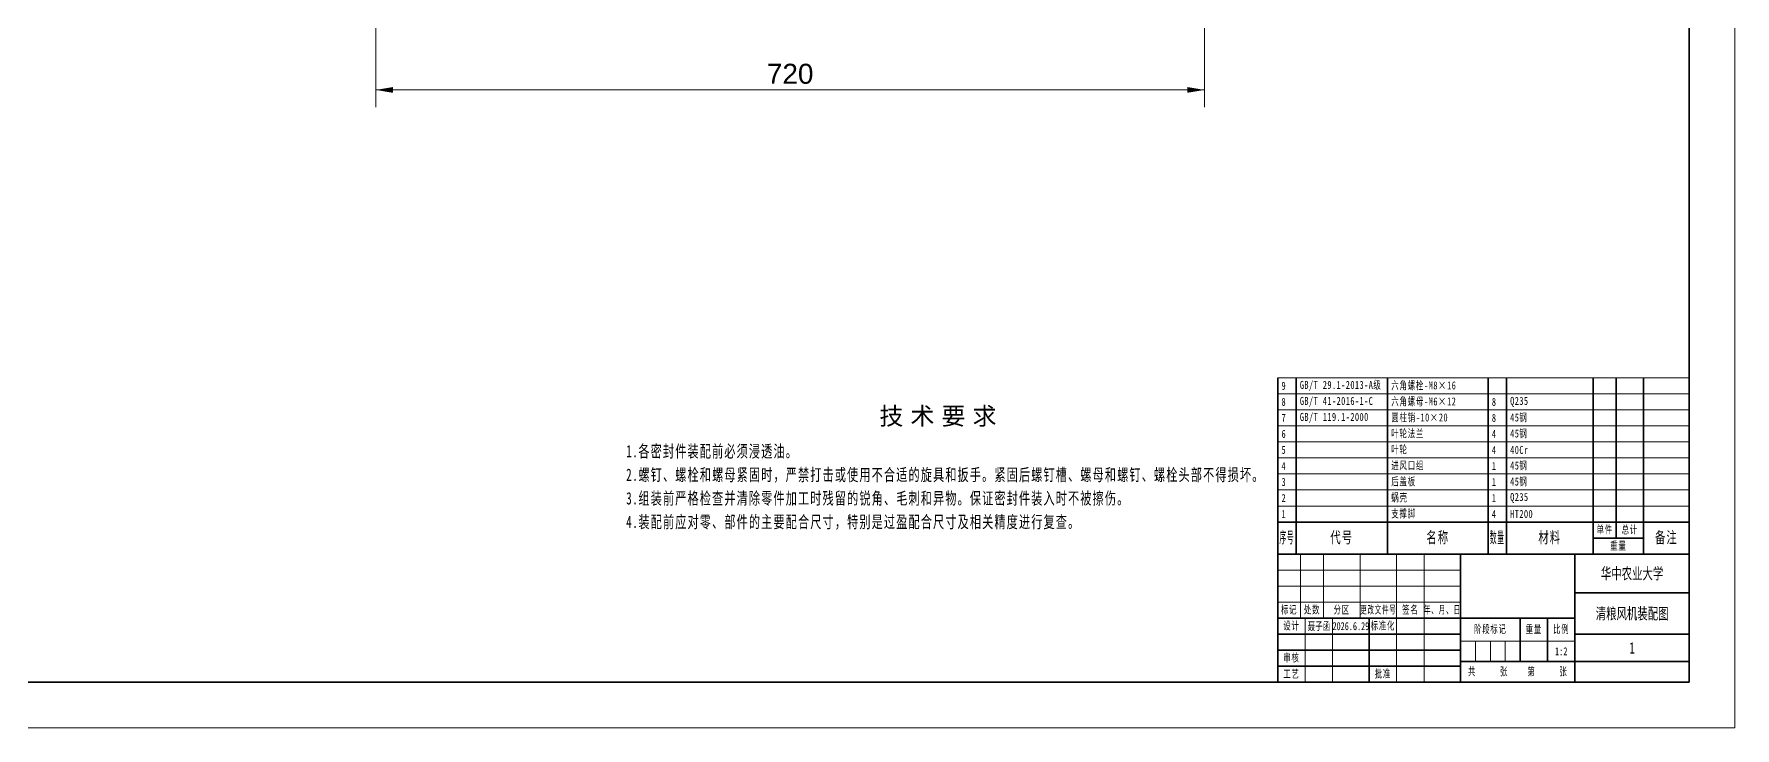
# Model space of a CAD drawing. Header units: millimetres. Extents: x 205 to 2583, y 885 to 2567.
# Drawn here: x 1095 to 2583, y 885 to 1492 of the extents above; entities that cross this region are included whole.
import ezdxf
from ezdxf.enums import TextEntityAlignment as Align

# ---------------------------------------------------------------- set-up
doc = ezdxf.new("R2010")
doc.units = ezdxf.units.MM
doc.layers.get('0').update_dxf_attribs({"lineweight": 18})
for name, color, linetype, lineweight in [('尺寸线层', 3, 'Continuous', 18), ('粗实线层', 7, 'Continuous', 35), ('细实线层', 7, 'Continuous', 18)]:
    doc.layers.add(name, color=color, linetype=linetype, lineweight=lineweight)
doc.styles.get("Standard").update_dxf_attribs({"font": ''})
doc.styles.add('TitleStyle', font='')
doc.styles.add('标准', font='', dxfattribs={"width": 0.667})
doc.styles.get('Standard').set_extended_font_data('arial')
doc.styles.get('TitleStyle').set_extended_font_data('宋体')
doc.styles.get('标准').set_extended_font_data('宋体')
doc.dimstyles.new('角度标注', dxfattribs={"dimscale": 5, "dimtxt": 3.5, "dimasz": 3, "dimexe": 3, "dimexo": 1, "dimgap": 1, "dimtad": 1, "dimtih": 1, "dimtoh": 1, "dimdsep": 46, "dimtxsty": 'Standard', "dimcen": 1.5, "dimdle": 6, "dimaunit": 1, "dimadec": 0, "dimazin": 0, "dimtfac": 1, "dimtmove": 0, "dimatfit": 3, "dimfxl": 1, "dimtolj": 1, "dimarcsym": 0})

# ---------------------------------------------------------------- blocks, each defined once
blk = doc.blocks.new('$CAXA_FRAME_13B17AC1$')
at = {"layer": '粗实线层'}
for p, q in [((574.5, -400.5), (574.5, 400.5)), ((-574.5, -400.5), (574.5, -400.5))]:
    blk.add_line(p, q, dxfattribs=at)
at = {"layer": '细实线层'}
for p, q in [((594.5, -420.5), (594.5, 420.5)), ((-594.5, -420.5), (594.5, -420.5))]:
    blk.add_line(p, q, dxfattribs=at)
blk = doc.blocks.new('$CAXA_TITLE_151E506F$')
at = {"layer": '粗实线层'}
for p, q in [((0, 56), (-180, 56)), ((-180, 56), (-180, 0)), ((-100, 56), (-100, 0)), ((-50, 56), (-50, 0)), ((0, 0), (0, 56)), ((0, 39), (-50, 39)), ((-50, 28), (-180, 28)), ((-140, 28), (-140, 0)), ((-74, 28), (-74, 9)), ((-62, 28), (-62, 9)), ((-100, 21), (-180, 21)), ((0, 21), (-50, 21)), ((-100, 14), (-180, 14)), ((0, 9), (-100, 9)), ((-100, 7), (-180, 7)), ((0, 0), (-180, 0))]:
    blk.add_line(p, q, dxfattribs=at)
at = {"layer": '细实线层'}
for p, q in [((-170, 56), (-170, 28)), ((-160, 56), (-160, 28)), ((-144, 56), (-144, 28)), ((-128, 56), (-128, 0)), ((-116, 56), (-116, 0)), ((-100, 49), (-180, 49)), ((-100, 42), (-180, 42)), ((-100, 35), (-180, 35)), ((-168, 28), (-168, 0)), ((-156, 28), (-156, 0)), ((-50, 18), (-100, 18)), ((-93.5, 18), (-93.5, 9)), ((-87, 18), (-87, 9)), ((-80.5, 18), (-80.5, 9))]:
    blk.add_line(p, q, dxfattribs=at)
at = {"layer": '尺寸线层', "attachment_point": 5, "line_spacing_factor": 0.963108, "style": '标准'}
for s, insert, char_height, width in [('\\T1.1;标记', (-175, 31.5), 3.481, 18), ('\\T1.1;处数', (-165, 31.5), 3.481, 18), ('\\T1.1;分区', (-152, 31.5), 3.481, 30), ('\\T1.1;{\\W0.592404;更改文件号}', (-136, 31.5), 3.4806, 30), ('\\T1.1;签名', (-122, 31.5), 3.481, 22), ('\\T1.1;{\\W0.605422;年、月、日}', (-108, 31.5), 3.4806, 30), ('\\T1.1;设计', (-174, 24.5), 3.481, 22), ('\\T1.1;标准化', (-134, 24.5), 3.481, 22), ('\\T1.1;阶段标记', (-87, 23), 3.481, 50), ('\\T1.1;重量', (-68, 23), 3.481, 22), ('\\T1.1;比例', (-56, 23), 3.481, 22), ('\\T1.1;审核', (-174, 10.5), 3.481, 22), ('\\T1.1;工艺', (-174, 3.5), 3.481, 22), ('\\T1.1;批准', (-134, 3.5), 3.481, 22), ('\\T1.1;共', (-95, 4.5), 3.481, 8), ('\\T1.1;张', (-81, 4.5), 3.481, 8), ('\\T1.1;第', (-69, 4.5), 3.481, 8), ('\\T1.1;张', (-55, 4.5), 3.481, 8)]:
    blk.add_mtext(s, dxfattribs=dict(at, insert=insert, char_height=char_height, width=width))
at = {"layer": '尺寸线层', "style": '标准'}
for tag, height, width, p in [('标记C', 3.63, 0.664996, (-175, 52.5)), ('处数C', 3.63, 0.664996, (-165, 52.5)), ('分区C', 3.63, 0.667, (-152, 52.5)), ('更改文件号C', 3.63, 0.498314, (-136, 52.5)), ('更改签名C', 3.63, 0.447537, (-122, 52.5)), ('更改日期C', 3.63, 0.610278, (-108, 52.5)), ('标记B', 3.63, 0.664996, (-175, 45.5)), ('处数B', 3.63, 0.664996, (-165, 45.5)), ('分区B', 3.63, 0.667, (-152, 45.5)), ('更改文件号B', 3.63, 0.498314, (-136, 45.5)), ('更改签名B', 3.63, 0.447537, (-122, 45.5)), ('更改日期B', 3.63, 0.610278, (-108, 45.5)), ('材料名称', 5.19, 0.667, (-75, 42)), ('单位名称', 5.19, 0.667, (-25, 47.5)), ('标记A', 3.63, 0.664996, (-175, 38.5)), ('处数A', 3.63, 0.664996, (-165, 38.5)), ('分区A', 3.63, 0.667, (-152, 38.5)), ('更改文件号A', 3.63, 0.498314, (-136, 38.5)), ('更改签名A', 3.63, 0.447537, (-122, 38.5)), ('更改日期A', 3.63, 0.610278, (-108, 38.5)), ('图纸名称', 5.19, 0.667, (-25, 30)), ('设计', 3.63, 0.667, (-162, 24.5)), ('设计日期', 3.63, 0.667, (-148, 24.5)), ('标准化', 3.63, 0.667, (-122, 24.5)), ('标准化日期', 3.63, 0.554163, (-108, 24.5)), ('阶段标记S', 3.63, 0.223769, (-96.75, 13.5)), ('阶段标记A', 3.63, 0.223769, (-90.25, 13.5)), ('阶段标记B', 3.63, 0.223769, (-83.75, 13.5)), ('阶段标记C', 3.63, 0.223769, (-77.25, 13.5)), ('重量', 3.63, 0.667, (-68, 13.5)), ('图纸比例', 3.63, 0.510551, (-56, 13.5)), ('图纸编号', 5.19, 0.667, (-25, 15)), ('审核', 3.63, 0.667, (-162, 10.5)), ('审核日期', 3.63, 0.667, (-148, 10.5)), ('工艺', 3.63, 0.667, (-162, 3.5)), ('工艺日期', 3.63, 0.667, (-148, 3.5)), ('批准', 3.63, 0.667, (-122, 3.5)), ('批准日期', 3.63, 0.667, (-108, 3.5)), ('页数', 3.63, 0.667, (-88, 4.5)), ('页码', 3.63, 0.667, (-62, 4.5)), ('投影符号', 3.63, 0.667, (-25, 4.5))]:
    blk.add_attdef(tag, text='', height=height, dxfattribs=dict(at, width=width)).set_placement(p, align=Align.MIDDLE_CENTER)
blk = doc.blocks.new('$CAXA_BOMTABLE_86AFA1F5$')
at = {"layer": '细实线层', "color": 0, "linetype": 'Continuous', "lineweight": 18}
for p, q in [((-360, 154), (0, 154)), ((-360, 140), (0, 140)), ((-360, 140), (0, 140)), ((-360, 126), (0, 126)), ((-360, 126), (0, 126)), ((-360, 112), (0, 112)), ((-360, 112), (0, 112)), ((-360, 98), (0, 98)), ((-360, 98), (0, 98)), ((-360, 84), (0, 84)), ((-360, 84), (0, 84)), ((-360, 70), (0, 70)), ((-360, 70), (0, 70)), ((-360, 56), (0, 56)), ((-360, 56), (0, 56)), ((-360, 42), (0, 42)), ((-360, 42), (0, 42)), ((-360, 28), (0, 28))]:
    blk.add_line(p, q, dxfattribs=at)
at = {"layer": '细实线层', "color": 0, "linetype": 'Continuous', "lineweight": 35}
for p, q in [((-360, 154), (-360, 140)), ((-344, 154), (-344, 140)), ((-264, 154), (-264, 140)), ((-176, 154), (-176, 140)), ((-160, 154), (-160, 140)), ((-84, 154), (-84, 140)), ((-64, 154), (-64, 140)), ((-40, 154), (-40, 140)), ((0, 154), (0, 140)), ((0, 154), (0, 140)), ((-360, 140), (-360, 126)), ((-344, 140), (-344, 126)), ((-264, 140), (-264, 126)), ((-176, 140), (-176, 126)), ((-160, 140), (-160, 126)), ((-84, 140), (-84, 126)), ((-64, 140), (-64, 126)), ((-40, 140), (-40, 126)), ((0, 140), (0, 126)), ((0, 140), (0, 126)), ((-360, 126), (-360, 112)), ((-344, 126), (-344, 112)), ((-264, 126), (-264, 112)), ((-176, 126), (-176, 112)), ((-160, 126), (-160, 112)), ((-84, 126), (-84, 112)), ((-64, 126), (-64, 112)), ((-40, 126), (-40, 112)), ((0, 126), (0, 112)), ((0, 126), (0, 112)), ((-360, 112), (-360, 98)), ((-344, 112), (-344, 98)), ((-264, 112), (-264, 98)), ((-176, 112), (-176, 98)), ((-160, 112), (-160, 98)), ((-84, 112), (-84, 98)), ((-64, 112), (-64, 98)), ((-40, 112), (-40, 98)), ((0, 112), (0, 98)), ((0, 112), (0, 98)), ((-360, 98), (-360, 84)), ((-344, 98), (-344, 84)), ((-264, 98), (-264, 84)), ((-176, 98), (-176, 84)), ((-160, 98), (-160, 84)), ((-84, 98), (-84, 84)), ((-64, 98), (-64, 84)), ((-40, 98), (-40, 84)), ((0, 98), (0, 84)), ((0, 98), (0, 84)), ((-360, 84), (-360, 70)), ((-344, 84), (-344, 70)), ((-264, 84), (-264, 70)), ((-176, 84), (-176, 70)), ((-160, 84), (-160, 70)), ((-84, 84), (-84, 70)), ((-64, 84), (-64, 70)), ((-40, 84), (-40, 70)), ((0, 84), (0, 70)), ((0, 84), (0, 70)), ((-360, 70), (-360, 56)), ((-344, 70), (-344, 56)), ((-264, 70), (-264, 56)), ((-176, 70), (-176, 56)), ((-160, 70), (-160, 56)), ((-84, 70), (-84, 56)), ((-64, 70), (-64, 56)), ((-40, 70), (-40, 56)), ((0, 70), (0, 56)), ((0, 70), (0, 56)), ((-360, 56), (-360, 42)), ((-344, 56), (-344, 42)), ((-264, 56), (-264, 42)), ((-176, 56), (-176, 42)), ((-160, 56), (-160, 42)), ((-84, 56), (-84, 42)), ((-64, 56), (-64, 42)), ((-40, 56), (-40, 42)), ((0, 56), (0, 42)), ((0, 56), (0, 42)), ((-360, 42), (-360, 28)), ((-344, 42), (-344, 28)), ((-264, 42), (-264, 28)), ((-176, 42), (-176, 28)), ((-160, 42), (-160, 28)), ((-84, 42), (-84, 28)), ((-64, 42), (-64, 28)), ((-40, 42), (-40, 28)), ((0, 42), (0, 28)), ((0, 42), (0, 28)), ((-360, 28), (0, 28)), ((-360, 28), (-360, 0)), ((-344, 28), (-344, 0)), ((-264, 28), (-264, 0)), ((-176, 28), (-176, 0)), ((-160, 28), (-160, 0)), ((-84, 28), (-84, 0)), ((-64, 28), (-64, 14)), ((-40, 28), (-40, 14)), ((0, 28), (0, 0)), ((-360, 0), (0, 0)), ((-84, 14), (-40, 14)), ((-40, 14), (-40, 0))]:
    blk.add_line(p, q, dxfattribs=at)
at = {"layer": '细实线层', "color": 0, "line_spacing_factor": 1.15057, "style": '标准'}
for s, insert, char_height, width, attachment_point in [('\\T1.1;9', (-356.68, 147), 7, 23.96, 4), ('\\T1.1;GB/T 29.1-2013-A级', (-340.68, 147), 7, 151.96, 4), ('\\T1.1;六角螺栓-M8×16', (-260.68, 147), 7, 167.96, 4), ('\\T1.1;8', (-356.68, 133), 7, 23.96, 4), ('\\T1.1;GB/T 41-2016-1-C', (-340.68, 133), 7, 151.96, 4), ('\\T1.1;六角螺母-M6×12', (-260.68, 133), 7, 167.96, 4), ('\\T1.1;8', (-172.68, 133), 7, 23.96, 4), ('\\T1.1;Q235', (-156.68, 133), 7, 143.96, 4), ('\\T1.1;7', (-356.68, 119), 7, 23.96, 4), ('\\T1.1;GB/T 119.1-2000', (-340.68, 119), 7, 151.96, 4), ('\\T1.1;圆柱销-10×20', (-260.68, 119), 7, 167.96, 4), ('\\T1.1;8', (-172.68, 119), 7, 23.96, 4), ('\\T1.1;45钢', (-156.68, 119), 7, 143.96, 4), ('\\T1.1;6', (-356.68, 105), 7, 23.96, 4), ('\\T1.1;叶轮法兰', (-260.68, 105), 7, 167.96, 4), ('\\T1.1;4', (-172.68, 105), 7, 23.96, 4), ('\\T1.1;45钢', (-156.68, 105), 7, 143.96, 4), ('\\T1.1;5', (-356.68, 91), 7, 23.96, 4), ('\\T1.1;叶轮', (-260.68, 91), 7, 167.96, 4), ('\\T1.1;4', (-172.68, 91), 7, 23.96, 4), ('\\T1.1;40Cr', (-156.68, 91), 7, 143.96, 4), ('\\T1.1;4', (-356.68, 77), 7, 23.96, 4), ('\\T1.1;进风口组', (-260.68, 77), 7, 167.96, 4), ('\\T1.1;1', (-172.68, 77), 7, 23.96, 4), ('\\T1.1;45钢', (-156.68, 77), 7, 143.96, 4), ('\\T1.1;3', (-356.68, 63), 7, 23.96, 4), ('\\T1.1;后盖板', (-260.68, 63), 7, 167.96, 4), ('\\T1.1;1', (-172.68, 63), 7, 23.96, 4), ('\\T1.1;45钢', (-156.68, 63), 7, 143.96, 4), ('\\T1.1;2', (-356.68, 49), 7, 23.96, 4), ('\\T1.1;蜗壳', (-260.68, 49), 7, 167.96, 4), ('\\T1.1;1', (-172.68, 49), 7, 23.96, 4), ('\\T1.1;Q235', (-156.68, 49), 7, 143.96, 4), ('\\T1.1;1', (-356.68, 35), 7, 23.96, 4), ('\\T1.1;支撑脚', (-260.68, 35), 7, 167.96, 4), ('\\T1.1;4', (-172.68, 35), 7, 23.96, 4), ('\\T1.1;HT200', (-156.68, 35), 7, 143.96, 4), ('\\T1.1;{\\W0.425474;序号}', (-352, 14), 10, 23.76, 5), ('\\T1.1;代号', (-304, 14), 10, 138.96, 5), ('\\T1.1;名称', (-220, 14), 10, 153.36, 5), ('\\T1.1;{\\W0.422936;数量}', (-168, 14), 10, 23.76, 5), ('\\T1.1;材料', (-122, 14), 10, 131.76, 5), ('\\T1.1;单件', (-74, 21), 7, 33.48, 5), ('\\T1.1;总计', (-52, 21), 7, 40.68, 5), ('\\T1.1;备注', (-20, 14), 10, 66.96, 5), ('\\T1.1;重量', (-62, 7), 7, 76.68, 5)]:
    blk.add_mtext(s, dxfattribs=dict(at, insert=insert, char_height=char_height, width=width, attachment_point=attachment_point))
blk = doc.blocks.new('*X8')
at = {"layer": '尺寸线层', "linetype": 'Continuous'}
for points in [[(1394.4, 1442.9), (1409.4, 1445.4), (1409.4, 1440.4)], [(2119.4, 1442.9), (2104.4, 1445.4), (2104.4, 1440.4)]]:
    blk.add_hatch(color=0, dxfattribs=at).paths.add_polyline_path(points, flags=0)
at = {"layer": '尺寸线层', "color": 0, "linetype": 'Continuous'}
for p, q in [((2119.4, 1955.2), (2119.4, 1427.9)), ((1394.4, 1525.2), (1394.4, 1427.9)), ((1394.4, 1442.9), (2119.4, 1442.9))]:
    blk.add_line(p, q, dxfattribs=at)
at = {"layer": '尺寸线层', "color": 0, "insert": (1756.9, 1456.9), "char_height": 17.5, "width": 76.883, "attachment_point": 5}
blk.add_mtext('720', dxfattribs=at)
blk = doc.blocks.new('_CAXARROW')
blk.add_hatch(color=0).paths.add_polyline_path([(0, 0), (-1, 0.125), (-1, -0.125)], flags=0)
blk = doc.blocks.new('*X37')
at = {"layer": '尺寸线层', "color": 0, "lineweight": -2, "insert": (89.99, 0), "char_height": 5, "width": 618.4848, "attachment_point": 2, "style": 'TitleStyle'}
blk.add_mtext('\\T1.3;技术要求', dxfattribs=at)
at = {"layer": '尺寸线层', "color": 0, "lineweight": -2, "insert": (0, -10.76), "char_height": 3.5, "width": 309.2424, "attachment_point": 1, "line_spacing_factor": 1.15057, "style": '标准'}
blk.add_mtext('\\T1.1;\\pxi-1,l1;1.各密封件装配前必须浸透油。\\P2.螺钉、螺栓和螺母紧固时，严禁打击或使用不合适的旋具和扳手。紧固后螺钉槽、螺母和螺钉、螺栓头部不得损坏。\\P3.组装前严格检查并清除零件加工时残留的锐角、毛刺和异物。保证密封件装入时不被擦伤。\\P4.装配前应对零、部件的主要配合尺寸，特别是过盈配合尺寸及相关精度进行复查。\\P', dxfattribs=at)

msp = doc.modelspace()

# ---------------------------------------------------------------- block references
at = {"layer": '尺寸线层', "xscale": 3.065758779725483, "yscale": 3.065758779725483, "zscale": 3.065758779725483}
msp.add_blockref('*X37', (1613.436, 1165.486), dxfattribs=at)
at = {"layer": '粗实线层', "xscale": 2, "yscale": 2, "zscale": 2}
msp.add_blockref('$CAXA_FRAME_13B17AC1$', (1394.405, 1726.225), dxfattribs=at)
at = {"layer": '粗实线层'}
ref = msp.add_blockref('$CAXA_TITLE_151E506F$', (2543.405, 925.225), dxfattribs=dict(at, xscale=2, yscale=2, zscale=2))
ref.add_attrib('单位名称', '华中农业大学', dxfattribs={"layer": '尺寸线层', "height": 10, "style": '标准', "width": 0.667}).set_placement((2493.405, 1020.225), align=Align.MIDDLE_CENTER)
ref.add_attrib('图纸名称', '清粮风机装配图', dxfattribs={"layer": '尺寸线层', "height": 10, "style": '标准', "width": 0.667}).set_placement((2493.405, 985.225), align=Align.MIDDLE_CENTER)
ref.add_attrib('图纸编号', '1', dxfattribs={"layer": '尺寸线层', "height": 10, "style": '标准', "width": 0.667}).set_placement((2493.405, 955.225), align=Align.MIDDLE_CENTER)
ref.add_attrib('图纸比例', '1:2', dxfattribs={"layer": '尺寸线层', "height": 7, "style": '标准', "width": 0.667}).set_placement((2431.405, 952.225), align=Align.MIDDLE_CENTER)
ref.add_attrib('设计', '聂子函', dxfattribs={"layer": '尺寸线层', "height": 7, "style": '标准', "width": 0.667}).set_placement((2219.405, 974.225), align=Align.MIDDLE_CENTER)
ref.add_attrib('设计日期', '2026.6.29', dxfattribs={"layer": '尺寸线层', "height": 7, "style": '标准', "width": 0.625015}).set_placement((2247.405, 974.225), align=Align.MIDDLE_CENTER)
at = {"layer": '细实线层'}
msp.add_blockref('$CAXA_BOMTABLE_86AFA1F5$', (2543.405, 1037.225), dxfattribs=at)

# ---------------------------------------------------------------- dimensions: what is measured, and where the dimension line sits
at = {"layer": '尺寸线层'}
dim = msp.add_linear_dim(base=(2119.405, 1442.944), p1=(1394.405, 1530.183), p2=(2119.405, 1960.182), text='720', dimstyle='角度标注', override={"dimscale": 5, "dimsah": 1, "dimldrblk": '_CAXARROW', "dimtfill": 1}, dxfattribs=at)
dim.commit()
dim.dimension.update_dxf_attribs({"geometry": '*X8', "text_midpoint": (1756.905, 1456.874)})

doc.saveas('drawing.dxf')
